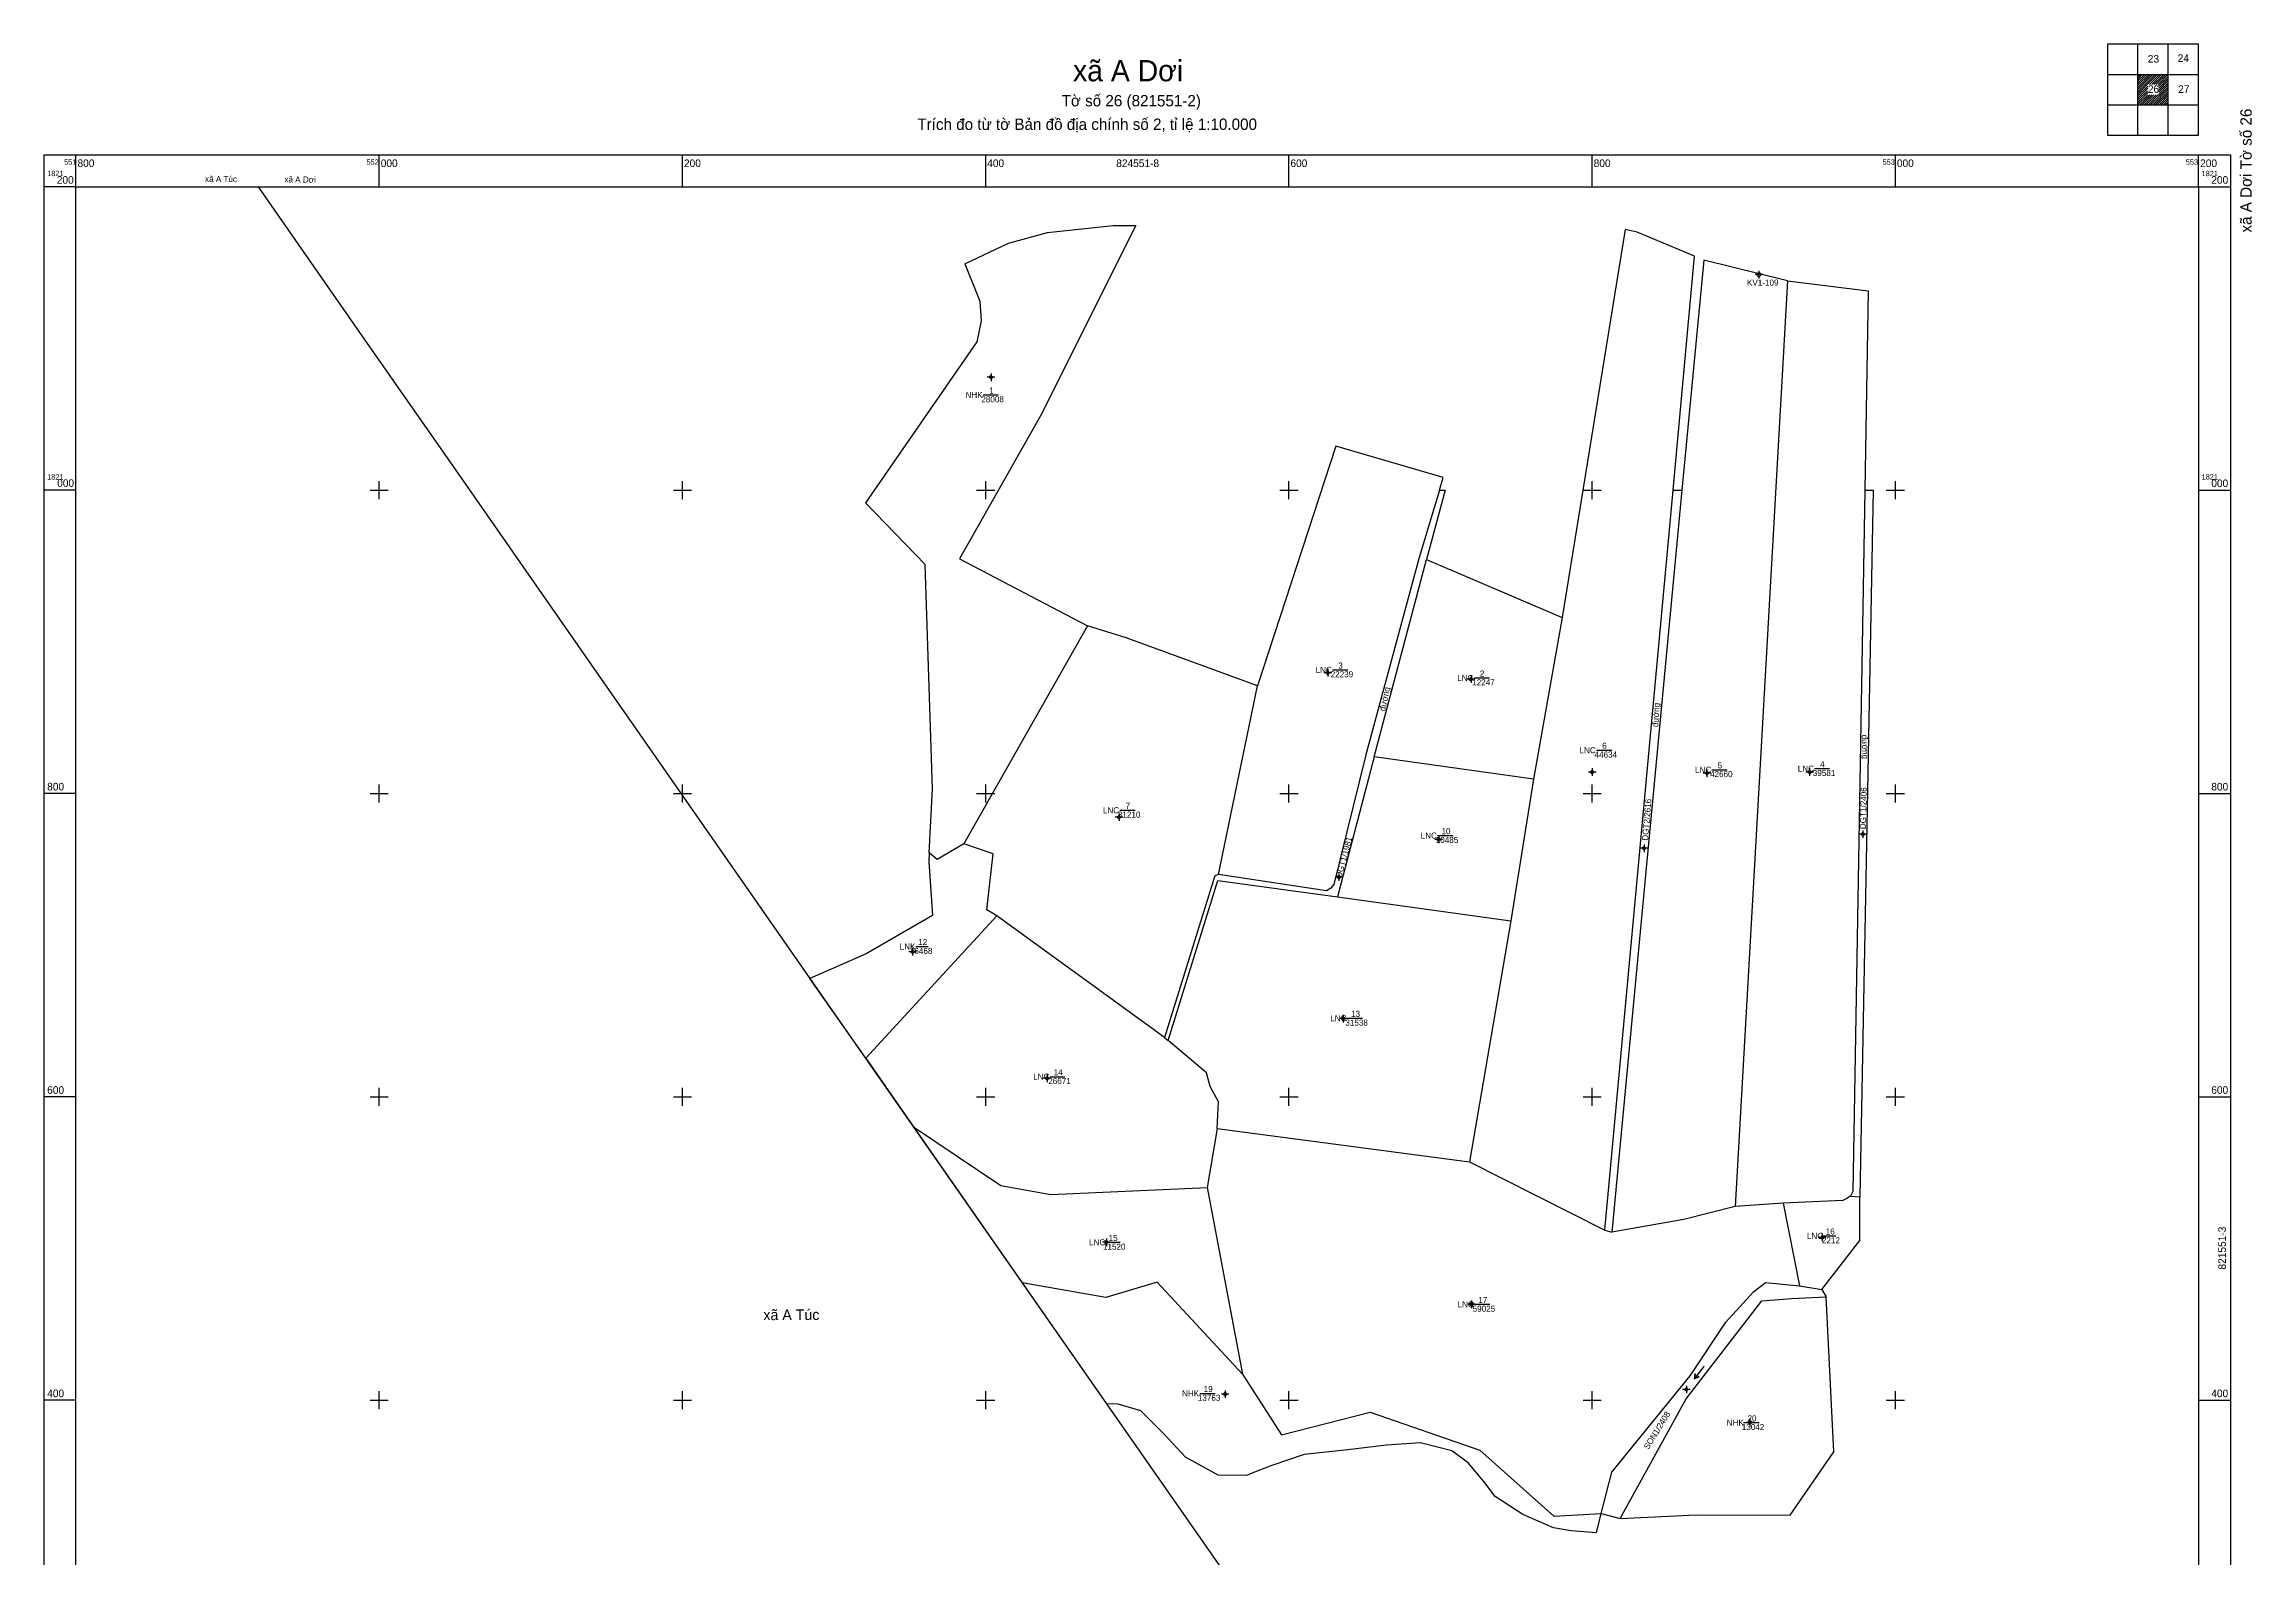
# Model space of a CAD drawing. Extents: x 551779 to 553235, y 1819578 to 1821294.
# Drawn here: x 551779 to 553235, y 1820295 to 1821294 of the extents above; entities that cross this region are included whole.
import ezdxf

# ---------------------------------------------------------------- set-up
doc = ezdxf.new("R2010")
doc.units = 0
for name, color, linetype in [('Level 10', 7, 'Continuous'), ('Level 11', 7, 'Continuous'), ('Level 13', 7, 'Continuous'), ('Level 23', 7, 'Continuous'), ('Level 28', 7, 'Continuous'), ('Level 32', 7, 'Continuous'), ('Level 35', 7, 'Continuous'), ('Level 46', 7, 'Continuous'), ('Level 48', 7, 'Continuous'), ('Level 63', 7, 'Continuous'), ('Level 8', 7, 'Continuous'), ('Level 9', 7, 'Continuous')]:
    doc.layers.add(name, color=color, linetype=linetype)

msp = doc.modelspace()

# ---------------------------------------------------------------- linework, layer by layer
at = {"layer": 'Level 10'}
for p, q in [((552498.92, 1821174.42), (552436.26, 1821048.96)), ((552821.87, 1821171.75), (552780.32, 1820916.11)), ((552928.77, 1821138.06), (552894.22, 1820527.65)), ((552630.98, 1821028.9), (552579.2, 1820870.93)), ((552701.78, 1821008.31), (552630.98, 1821028.9)), ((552699.27, 1821000), (552701.78, 1821008.31)), ((552703.11, 1821000), (552690.71, 1820954.25)), ((552808.29, 1820512.19), (552853.36, 1821000)), ((552859.25, 1821000), (552812.97, 1820510.72)), ((552985.42, 1821000), (552976.55, 1820534.1)), ((552360.16, 1820951.04), (552320.82, 1820991.67)), ((552656.14, 1820824.14), (552690.71, 1820954.25)), ((552690.71, 1820954.25), (552780.32, 1820916.11)), ((552467.11, 1820910.59), (552385.68, 1820766.88)), ((552492.63, 1820902.55), (552467.11, 1820910.59)), ((552780.32, 1820916.11), (552761.39, 1820809.35)), ((552534.14, 1820887.39), (552492.63, 1820902.55)), ((552579.2, 1820870.93), (552534.14, 1820887.39)), ((552553.65, 1820746.53), (552579.2, 1820870.93)), ((552656.14, 1820824.14), (552632.04, 1820731.94)), ((552761.39, 1820809.35), (552656.14, 1820824.14)), ((552761.39, 1820809.35), (552746.37, 1820716.02)), ((552632.04, 1820731.94), (552746.37, 1820716.02)), ((552407.35, 1820719.26), (552320.87, 1820625.41)), ((552517.85, 1820639.02), (552407.35, 1820719.26)), ((552746.37, 1820716.02), (552719.08, 1820557.13)), ((552320.87, 1820625.41), (552284.1, 1820678.13)), ((552517.85, 1820639.02), (552520.41, 1820637.08)), ((552320.87, 1820625.41), (552352.41, 1820580.21)), ((552352.41, 1820580.21), (552424.15, 1820477.36)), ((552552.71, 1820579.13), (552546.13, 1820540.28)), ((552552.71, 1820579.13), (552719.08, 1820557.13)), ((552719.08, 1820557.13), (552808.29, 1820512.19)), ((552546.13, 1820540.28), (552569.48, 1820417.27)), ((552894.22, 1820527.65), (552860.5, 1820519.05)), ((552926.03, 1820529.92), (552894.22, 1820527.65)), ((552926.03, 1820529.92), (552936.85, 1820475.48)), ((552970.29, 1820534.59), (552976.55, 1820534.1)), ((552976.56, 1820505.32), (552976.55, 1820534.1)), ((552808.29, 1820512.19), (552812.97, 1820510.72)), ((552860.5, 1820519.05), (552812.97, 1820510.72)), ((552951.57, 1820472.94), (552976.56, 1820505.32)), ((552424.15, 1820477.36), (552479.77, 1820397.62)), ((552936.85, 1820475.48), (552951.57, 1820472.94)), ((552951.57, 1820472.94), (552954.45, 1820468.26)), ((552959.32, 1820365.93), (552954.45, 1820468.26)), ((552802.97, 1820312.59), (552806.04, 1820325.35))]:
    msp.add_line(p, q, dxfattribs=at)
for points in [[(552386.16, 1821149.24), (552415.09, 1821162.83), (552440.83, 1821169.88), (552484.06, 1821174.42), (552498.92, 1821174.42)], [(552853.36, 1821000), (552867.61, 1821154.2), (552829.6, 1821170.01), (552821.87, 1821171.75)], [(552386.16, 1821149.24), (552396.06, 1821124.48), (552397.05, 1821111.61), (552394.08, 1821097.74), (552320.82, 1820991.67)], [(552928.77, 1821138.06), (552873.59, 1821151.55), (552859.25, 1821000)], [(552928.77, 1821138.06), (552982.11, 1821131.34), (552979.84, 1821000)], [(552436.26, 1821048.96), (552382.74, 1820954.71), (552467.11, 1820910.59)], [(552699.27, 1821000), (552685.81, 1820955.51), (552650.8, 1820825.43), (552629.53, 1820740.08), (552627.6, 1820737.58), (552624.76, 1820735.8), (552553.65, 1820746.53)], [(552979.84, 1821000), (552971.87, 1820537.69), (552970.29, 1820534.59)], [(552362.78, 1820760.93), (552365, 1820803.03), (552360.16, 1820951.04)], [(552362.78, 1820760.93), (552362.47, 1820755.02), (552365, 1820719.63), (552321.11, 1820694.26), (552284.1, 1820678.13)], [(552385.68, 1820766.88), (552368.02, 1820756.49), (552362.78, 1820760.93)], [(552407.35, 1820719.26), (552400.66, 1820723.4), (552404.91, 1820760.3), (552385.68, 1820766.88)], [(552553.65, 1820746.53), (552551.05, 1820745.61), (552517.85, 1820639.02)], [(552520.41, 1820637.08), (552553.14, 1820742.64), (552632.04, 1820731.94)], [(552552.71, 1820579.13), (552553.51, 1820596.65), (552548.12, 1820606.93), (552545.61, 1820615.8), (552520.41, 1820637.08)], [(552352.41, 1820580.21), (552410.07, 1820541.56), (552442.91, 1820535.54), (552546.13, 1820540.28)], [(552970.29, 1820534.59), (552967.89, 1820533.06), (552965.37, 1820531.69), (552926.03, 1820529.92)], [(552569.48, 1820417.27), (552513.1, 1820477.76), (552479.3, 1820467.8), (552424.15, 1820477.36)], [(552806.04, 1820325.35), (552812.98, 1820352.61), (552864.54, 1820415.97), (552888.24, 1820451.55), (552906.4, 1820471.44), (552914.29, 1820477.57), (552936.85, 1820475.48)], [(552818.49, 1820321.98), (552861.99, 1820400.95), (552911.86, 1820465.49), (552931.38, 1820467.09), (552954.45, 1820468.26)], [(552569.48, 1820417.27), (552595.11, 1820377.14), (552653.63, 1820392.11), (552726.01, 1820367.11), (552774.72, 1820323.54), (552806.04, 1820325.35)], [(552579.52, 1820353.34), (552572.03, 1820350.46), (552553.27, 1820350.52), (552531.76, 1820362.55), (552517.53, 1820377.77), (552502.37, 1820393.06), (552487.42, 1820397.43), (552479.77, 1820397.62)], [(552802.97, 1820312.59), (552786.05, 1820313.97), (552774.52, 1820315.91), (552754.3, 1820324.55), (552736.14, 1820336.56), (552728.61, 1820346.35), (552718.2, 1820358.81), (552707.35, 1820366.58), (552686.74, 1820371.83), (552664.43, 1820370.41), (552638.76, 1820367.33), (552610.11, 1820364.31), (552588.62, 1820356.85), (552579.52, 1820353.34)], [(552818.49, 1820321.98), (552868.54, 1820324.34), (552930.61, 1820324.22), (552959.32, 1820365.93)]]:
    msp.add_lwpolyline(points, dxfattribs=at)
at = {"layer": 'Level 11'}
for p, q in [((552402.31, 1821074.4), (552401.06, 1821074.4)), ((552403.56, 1821075.65), (552402.31, 1821074.4)), ((552402.31, 1821074.4), (552403.56, 1821073.15)), ((552403.56, 1821076.9), (552403.56, 1821075.65)), ((552404.81, 1821074.4), (552403.56, 1821075.65)), ((552403.56, 1821073.15), (552404.81, 1821074.4)), ((552403.56, 1821073.15), (552403.56, 1821071.9)), ((552406.06, 1821074.4), (552404.81, 1821074.4)), ((552624.31, 1820879.57), (552623.06, 1820879.57)), ((552625.56, 1820880.82), (552624.31, 1820879.57)), ((552624.31, 1820879.57), (552625.56, 1820878.32)), ((552625.56, 1820882.07), (552625.56, 1820880.82)), ((552626.81, 1820879.57), (552625.56, 1820880.82)), ((552625.56, 1820878.32), (552626.81, 1820879.57)), ((552625.56, 1820878.32), (552625.56, 1820877.07)), ((552628.06, 1820879.57), (552626.81, 1820879.57)), ((552720.13, 1820876.7), (552718.88, 1820875.45)), ((552720.13, 1820877.95), (552720.13, 1820876.7)), ((552721.38, 1820875.45), (552720.13, 1820876.7)), ((552718.88, 1820875.45), (552717.63, 1820875.45)), ((552718.88, 1820875.45), (552720.13, 1820874.2)), ((552720.13, 1820874.2), (552721.38, 1820875.45)), ((552720.13, 1820874.2), (552720.13, 1820872.95)), ((552722.63, 1820875.45), (552721.38, 1820875.45)), ((552798.79, 1820814.09), (552797.54, 1820814.09)), ((552800.04, 1820815.34), (552798.79, 1820814.09)), ((552798.79, 1820814.09), (552800.04, 1820812.84)), ((552800.04, 1820816.59), (552800.04, 1820815.34)), ((552801.29, 1820814.09), (552800.04, 1820815.34)), ((552800.04, 1820812.84), (552801.29, 1820814.09)), ((552800.04, 1820812.84), (552800.04, 1820811.59)), ((552802.54, 1820814.09), (552801.29, 1820814.09)), ((552874.45, 1820813.35), (552873.2, 1820813.35)), ((552875.7, 1820814.6), (552874.45, 1820813.35)), ((552874.45, 1820813.35), (552875.7, 1820812.1)), ((552875.7, 1820815.85), (552875.7, 1820814.6)), ((552876.95, 1820813.35), (552875.7, 1820814.6)), ((552875.7, 1820812.1), (552876.95, 1820813.35)), ((552875.7, 1820812.1), (552875.7, 1820810.85)), ((552878.2, 1820813.35), (552876.95, 1820813.35)), ((552942.18, 1820814.16), (552940.93, 1820814.16)), ((552943.43, 1820815.41), (552942.18, 1820814.16)), ((552942.18, 1820814.16), (552943.43, 1820812.91)), ((552943.43, 1820816.66), (552943.43, 1820815.41)), ((552944.68, 1820814.16), (552943.43, 1820815.41)), ((552943.43, 1820812.91), (552944.68, 1820814.16)), ((552943.43, 1820812.91), (552943.43, 1820811.66)), ((552945.93, 1820814.16), (552944.68, 1820814.16)), ((552486.69, 1820784.4), (552485.44, 1820784.4)), ((552487.94, 1820785.65), (552486.69, 1820784.4)), ((552486.69, 1820784.4), (552487.94, 1820783.15)), ((552487.94, 1820786.9), (552487.94, 1820785.65)), ((552489.19, 1820784.4), (552487.94, 1820785.65)), ((552487.94, 1820783.15), (552489.19, 1820784.4)), ((552487.94, 1820783.15), (552487.94, 1820781.9)), ((552490.44, 1820784.4), (552489.19, 1820784.4)), ((552978.51, 1820774.44), (552977.26, 1820773.19)), ((552978.51, 1820775.69), (552978.51, 1820774.44)), ((552979.76, 1820773.19), (552978.51, 1820774.44)), ((552697.58, 1820769.72), (552696.33, 1820769.72)), ((552698.83, 1820770.97), (552697.58, 1820769.72)), ((552697.58, 1820769.72), (552698.83, 1820768.47)), ((552698.83, 1820772.22), (552698.83, 1820770.97)), ((552700.08, 1820769.72), (552698.83, 1820770.97)), ((552698.83, 1820768.47), (552700.08, 1820769.72)), ((552698.83, 1820768.47), (552698.83, 1820767.22)), ((552701.33, 1820769.72), (552700.08, 1820769.72)), ((552832.98, 1820763.88), (552831.73, 1820763.88)), ((552834.23, 1820765.13), (552832.98, 1820763.88)), ((552832.98, 1820763.88), (552834.23, 1820762.63)), ((552834.23, 1820766.38), (552834.23, 1820765.13)), ((552835.48, 1820763.88), (552834.23, 1820765.13)), ((552834.23, 1820762.63), (552835.48, 1820763.88)), ((552834.23, 1820762.63), (552834.23, 1820761.38)), ((552836.73, 1820763.88), (552835.48, 1820763.88)), ((552977.26, 1820773.19), (552976.01, 1820773.19)), ((552977.26, 1820773.19), (552978.51, 1820771.94)), ((552978.51, 1820771.94), (552979.76, 1820773.19)), ((552978.51, 1820771.94), (552978.51, 1820770.69)), ((552981.01, 1820773.19), (552979.76, 1820773.19)), ((552631.76, 1820744.85), (552630.51, 1820744.85)), ((552633.01, 1820746.1), (552631.76, 1820744.85)), ((552631.76, 1820744.85), (552633.01, 1820743.6)), ((552633.01, 1820747.35), (552633.01, 1820746.1)), ((552634.26, 1820744.85), (552633.01, 1820746.1)), ((552633.01, 1820743.6), (552634.26, 1820744.85)), ((552635.51, 1820744.85), (552634.26, 1820744.85)), ((552633.01, 1820743.6), (552633.01, 1820742.35)), ((552350.54, 1820695.69), (552349.29, 1820695.69)), ((552351.79, 1820696.94), (552350.54, 1820695.69)), ((552350.54, 1820695.69), (552351.79, 1820694.44)), ((552351.79, 1820698.19), (552351.79, 1820696.94)), ((552353.04, 1820695.69), (552351.79, 1820696.94)), ((552351.79, 1820694.44), (552353.04, 1820695.69)), ((552351.79, 1820694.44), (552351.79, 1820693.19)), ((552354.29, 1820695.69), (552353.04, 1820695.69)), ((552634.63, 1820651.58), (552633.38, 1820651.58)), ((552635.88, 1820652.83), (552634.63, 1820651.58)), ((552634.63, 1820651.58), (552635.88, 1820650.33)), ((552635.88, 1820654.08), (552635.88, 1820652.83)), ((552637.13, 1820651.58), (552635.88, 1820652.83)), ((552635.88, 1820650.33), (552637.13, 1820651.58)), ((552635.88, 1820650.33), (552635.88, 1820649.08)), ((552638.38, 1820651.58), (552637.13, 1820651.58)), ((552440.44, 1820614.78), (552440.44, 1820613.53)), ((552439.19, 1820612.28), (552437.94, 1820612.28)), ((552440.44, 1820613.53), (552439.19, 1820612.28)), ((552439.19, 1820612.28), (552440.44, 1820611.03)), ((552441.69, 1820612.28), (552440.44, 1820613.53)), ((552440.44, 1820611.03), (552441.69, 1820612.28)), ((552440.44, 1820611.03), (552440.44, 1820609.78)), ((552442.94, 1820612.28), (552441.69, 1820612.28)), ((552478.37, 1820504.16), (552477.12, 1820504.16)), ((552479.62, 1820505.41), (552478.37, 1820504.16)), ((552478.37, 1820504.16), (552479.62, 1820502.91)), ((552479.62, 1820506.66), (552479.62, 1820505.41)), ((552480.87, 1820504.16), (552479.62, 1820505.41)), ((552479.62, 1820502.91), (552480.87, 1820504.16)), ((552479.62, 1820502.91), (552479.62, 1820501.66)), ((552482.12, 1820504.16), (552480.87, 1820504.16)), ((552950.56, 1820507.33), (552949.31, 1820507.33)), ((552951.81, 1820508.58), (552950.56, 1820507.33)), ((552950.56, 1820507.33), (552951.81, 1820506.08)), ((552951.81, 1820509.83), (552951.81, 1820508.58)), ((552953.06, 1820507.33), (552951.81, 1820508.58)), ((552951.81, 1820506.08), (552953.06, 1820507.33)), ((552951.81, 1820506.08), (552951.81, 1820504.83)), ((552954.31, 1820507.33), (552953.06, 1820507.33)), ((552719.15, 1820463.23), (552717.9, 1820463.23)), ((552720.4, 1820464.48), (552719.15, 1820463.23)), ((552719.15, 1820463.23), (552720.4, 1820461.98)), ((552720.4, 1820465.73), (552720.4, 1820464.48)), ((552721.65, 1820463.23), (552720.4, 1820464.48)), ((552720.4, 1820461.98), (552721.65, 1820463.23)), ((552720.4, 1820461.98), (552720.4, 1820460.73)), ((552722.9, 1820463.23), (552721.65, 1820463.23)), ((552556.71, 1820403.99), (552555.46, 1820403.99)), ((552557.96, 1820405.24), (552556.71, 1820403.99)), ((552556.71, 1820403.99), (552557.96, 1820402.74)), ((552557.96, 1820406.49), (552557.96, 1820405.24)), ((552559.21, 1820403.99), (552557.96, 1820405.24)), ((552557.96, 1820402.74), (552559.21, 1820403.99)), ((552557.96, 1820402.74), (552557.96, 1820401.49)), ((552560.46, 1820403.99), (552559.21, 1820403.99)), ((552860.89, 1820407.08), (552859.64, 1820407.08)), ((552862.14, 1820408.33), (552860.89, 1820407.08)), ((552860.89, 1820407.08), (552862.14, 1820405.83)), ((552862.14, 1820409.58), (552862.14, 1820408.33)), ((552863.39, 1820407.08), (552862.14, 1820408.33)), ((552862.14, 1820405.83), (552863.39, 1820407.08)), ((552862.14, 1820405.83), (552862.14, 1820404.58)), ((552864.64, 1820407.08), (552863.39, 1820407.08)), ((552902.76, 1820385.21), (552901.51, 1820385.21)), ((552904.01, 1820386.46), (552902.76, 1820385.21)), ((552902.76, 1820385.21), (552904.01, 1820383.96)), ((552904.01, 1820387.71), (552904.01, 1820386.46)), ((552905.26, 1820385.21), (552904.01, 1820386.46)), ((552904.01, 1820383.96), (552905.26, 1820385.21)), ((552904.01, 1820383.96), (552904.01, 1820382.71)), ((552906.51, 1820385.21), (552905.26, 1820385.21))]:
    msp.add_line(p, q, dxfattribs=at)
for centre in [(552403.56, 1821074.4), (552625.56, 1820879.57), (552720.13, 1820875.45), (552800.04, 1820814.09), (552875.7, 1820813.35), (552943.43, 1820814.16), (552487.94, 1820784.4), (552698.83, 1820769.72), (552834.23, 1820763.88), (552978.51, 1820773.19), (552633.01, 1820744.85), (552351.79, 1820695.69), (552635.88, 1820651.58), (552440.44, 1820612.28), (552479.62, 1820504.16), (552951.81, 1820507.33), (552720.4, 1820463.23), (552557.96, 1820403.99), (552862.14, 1820407.08), (552904.01, 1820385.21)]:
    msp.add_circle(centre, 0.3, dxfattribs=at)
at = {"layer": 'Level 13'}
for points in [[(552398.37, 1821062.77), (552408.49, 1821062.77)], [(552628.78, 1820881.49), (552638.82, 1820881.49)], [(552722.15, 1820876.17), (552732.32, 1820876.17)], [(552802.86, 1820828.57), (552812.9, 1820828.57)], [(552879, 1820815.67), (552889.12, 1820815.67)], [(552946.76, 1820816.4), (552956.56, 1820816.4)], [(552488.45, 1820788.96), (552498.57, 1820788.96)], [(552698.09, 1820772.26), (552708.23, 1820772.26)], [(552353.97, 1820699.12), (552362.06, 1820699.12)], [(552638.45, 1820651.83), (552648.57, 1820651.83)], [(552442.46, 1820613.3), (552452.26, 1820613.3)], [(552478.58, 1820504.1), (552488.7, 1820504.1)], [(552952.57, 1820508.35), (552960.66, 1820508.35)], [(552722.43, 1820463.23), (552732.57, 1820463.23)], [(552541.18, 1820404.5), (552551.3, 1820404.5)], [(552899.93, 1820385.21), (552910.05, 1820385.21)]]:
    msp.add_lwpolyline(points, dxfattribs=at)
at = {"layer": 'Level 23'}
for p, q in [((552699.27, 1821000), (552701.78, 1821008.31)), ((552703.11, 1821000), (552690.71, 1820954.25)), ((552699.27, 1821000), (552703.11, 1821000)), ((552808.29, 1820512.19), (552853.36, 1821000)), ((552859.25, 1821000), (552812.97, 1820510.72)), ((552853.36, 1821000), (552859.25, 1821000)), ((552985.42, 1821000), (552976.55, 1820534.1)), ((552979.84, 1821000), (552985.42, 1821000)), ((552656.14, 1820824.14), (552690.71, 1820954.25)), ((552656.14, 1820824.14), (552632.04, 1820731.94)), ((552517.85, 1820639.02), (552520.41, 1820637.08)), ((552970.29, 1820534.59), (552976.55, 1820534.1)), ((552808.29, 1820512.19), (552812.97, 1820510.72))]:
    msp.add_line(p, q, dxfattribs=at)
for points in [[(552853.36, 1821000), (552867.61, 1821154.2), (552829.6, 1821170.01), (552821.87, 1821171.75)], [(552928.77, 1821138.06), (552873.59, 1821151.55), (552859.25, 1821000)], [(552928.77, 1821138.06), (552982.11, 1821131.34), (552979.84, 1821000)], [(552699.27, 1821000), (552685.81, 1820955.51), (552650.8, 1820825.43), (552629.53, 1820740.08), (552627.6, 1820737.58), (552624.76, 1820735.8), (552553.65, 1820746.53)], [(552979.84, 1821000), (552971.87, 1820537.69), (552970.29, 1820534.59)], [(552553.65, 1820746.53), (552551.05, 1820745.61), (552517.85, 1820639.02)], [(552520.41, 1820637.08), (552553.14, 1820742.64), (552632.04, 1820731.94)]]:
    msp.add_lwpolyline(points, dxfattribs=at)
at = {"layer": 'Level 32'}
for p, q in [((552936.85, 1820475.48), (552951.57, 1820472.94)), ((552951.57, 1820472.94), (552954.45, 1820468.26)), ((552802.97, 1820312.59), (552806.04, 1820325.35)), ((552806.04, 1820325.35), (552818.49, 1820321.98))]:
    msp.add_line(p, q, dxfattribs=at)
for points in [[(552806.04, 1820325.35), (552812.98, 1820352.61), (552864.54, 1820415.97), (552888.24, 1820451.55), (552906.4, 1820471.44), (552914.29, 1820477.57), (552936.85, 1820475.48)], [(552818.49, 1820321.98), (552861.99, 1820400.95), (552911.86, 1820465.49), (552931.38, 1820467.09), (552954.45, 1820468.26)]]:
    msp.add_lwpolyline(points, dxfattribs=at)
at = {"layer": 'Level 35'}
for p, q in [((552867.81, 1820417.54), (552867.3, 1820414.06)), ((552867.3, 1820414.06), (552870.57, 1820415.36)), ((552867.71, 1820414.79), (552868.11, 1820417.5)), ((552870.46, 1820415.64), (552867.91, 1820414.62))]:
    msp.add_line(p, q, dxfattribs=at)
msp.add_lwpolyline([(552867.91, 1820414.62), (552873.85, 1820422.15), (552873.62, 1820422.33), (552867.71, 1820414.79)], dxfattribs=at)
at = {"layer": 'Level 46'}
for p, q in [((551920.05, 1821200), (551990.09, 1821099.6)), ((551990.09, 1821099.6), (552045.2, 1821020.6)), ((552045.2, 1821020.6), (552144.62, 1820878.08)), ((552144.62, 1820878.08), (552284.1, 1820678.13)), ((552284.1, 1820678.13), (552479.77, 1820397.62)), ((552479.77, 1820397.62), (552632.55, 1820178.61))]:
    msp.add_line(p, q, dxfattribs=at)
at = {"layer": 'Level 63'}
for p, q in [((553160, 1821234), (553160, 1821294)), ((553180, 1821234), (553180, 1821294)), ((553140, 1821274), (553200, 1821274)), ((553160, 1821274), (553160, 1821274)), ((553160, 1821272.58), (553161.42, 1821274)), ((553160, 1821271.18), (553162.82, 1821274)), ((553160, 1821269.76), (553164.24, 1821274)), ((553160, 1821268.34), (553165.66, 1821274)), ((553160, 1821266.92), (553167.08, 1821274)), ((553160, 1821265.52), (553168.48, 1821274)), ((553160, 1821264.1), (553169.9, 1821274)), ((553160, 1821262.68), (553171.32, 1821274)), ((553160, 1821261.28), (553172.72, 1821274)), ((553167.64, 1821267.5), (553174.14, 1821274)), ((553169.06, 1821267.5), (553175.56, 1821274)), ((553170.48, 1821267.5), (553176.98, 1821274)), ((553171.88, 1821267.5), (553178.38, 1821274)), ((553173.3, 1821267.5), (553179.8, 1821274)), ((553173.5, 1821266.28), (553180, 1821272.78)), ((553173.65, 1821265.03), (553180, 1821271.38)), ((553173.69, 1821263.65), (553180, 1821269.96)), ((553160, 1821259.86), (553166.5, 1821266.36)), ((553160, 1821258.44), (553166.45, 1821264.89)), ((553160, 1821257.04), (553166.25, 1821263.28)), ((553160, 1821255.62), (553166.43, 1821262.05)), ((553160, 1821254.2), (553166.5, 1821260.7)), ((553161.22, 1821254), (553167.72, 1821260.5)), ((553162.62, 1821254), (553169.12, 1821260.5)), ((553164.04, 1821254), (553170.54, 1821260.5)), ((553165.46, 1821254), (553171.96, 1821260.5)), ((553166.88, 1821254), (553173.36, 1821260.5)), ((553168.28, 1821254), (553180, 1821265.72)), ((553169.7, 1821254), (553180, 1821264.3)), ((553171.12, 1821254), (553180, 1821262.88)), ((553172.52, 1821254), (553180, 1821261.48)), ((553173.5, 1821260.64), (553180, 1821267.12)), ((553173.8, 1821262.34), (553180, 1821268.54)), ((553173.94, 1821254), (553180, 1821260.06)), ((553175.36, 1821254), (553180, 1821258.64)), ((553176.76, 1821254), (553180, 1821257.24)), ((553178.18, 1821254), (553180, 1821255.82)), ((553179.6, 1821254), (553180, 1821254.4)), ((553140, 1821254), (553200, 1821254))]:
    msp.add_line(p, q, dxfattribs=at)
for points in [[(553140, 1821234), (553200, 1821234), (553200, 1821294), (553140, 1821294)], [(551779, 1821221), (553221, 1821221), (553221, 1819779), (551779, 1819779)], [(551800, 1821200), (553200, 1821200), (553200, 1819800), (551800, 1819800)]]:
    msp.add_lwpolyline(points, close=True, dxfattribs=at)
for points in [[(551800, 1821200), (551800, 1821221)], [(552000, 1821200), (552000, 1821221)], [(552200, 1821200), (552200, 1821221)], [(552400, 1821200), (552400, 1821221)], [(552600, 1821200), (552600, 1821221)], [(552800, 1821200), (552800, 1821221)], [(553000, 1821200), (553000, 1821221)], [(553200, 1821200), (553200, 1821221)], [(551800, 1821200), (551779, 1821200)], [(553200, 1821200), (553221, 1821200)], [(551800, 1821000), (551779, 1821000)], [(551994, 1821000), (552006, 1821000)], [(552000, 1820994), (552000, 1821006)], [(552194, 1821000), (552206, 1821000)], [(552200, 1820994), (552200, 1821006)], [(552394, 1821000), (552406, 1821000)], [(552400, 1820994), (552400, 1821006)], [(552594, 1821000), (552606, 1821000)], [(552600, 1820994), (552600, 1821006)], [(552794, 1821000), (552806, 1821000)], [(552800, 1820994), (552800, 1821006)], [(552994, 1821000), (553006, 1821000)], [(553000, 1820994), (553000, 1821006)], [(553200, 1821000), (553221, 1821000)], [(552000, 1820794), (552000, 1820806)], [(552200, 1820794), (552200, 1820806)], [(552400, 1820794), (552400, 1820806)], [(552600, 1820794), (552600, 1820806)], [(552800, 1820794), (552800, 1820806)], [(553000, 1820794), (553000, 1820806)], [(551800, 1820800), (551779, 1820800)], [(551994, 1820800), (552006, 1820800)], [(552194, 1820800), (552206, 1820800)], [(552394, 1820800), (552406, 1820800)], [(552594, 1820800), (552606, 1820800)], [(552794, 1820800), (552806, 1820800)], [(552994, 1820800), (553006, 1820800)], [(553200, 1820800), (553221, 1820800)], [(551800, 1820600), (551779, 1820600)], [(551994, 1820600), (552006, 1820600)], [(552000, 1820594), (552000, 1820606)], [(552194, 1820600), (552206, 1820600)], [(552200, 1820594), (552200, 1820606)], [(552394, 1820600), (552406, 1820600)], [(552400, 1820594), (552400, 1820606)], [(552594, 1820600), (552606, 1820600)], [(552600, 1820594), (552600, 1820606)], [(552794, 1820600), (552806, 1820600)], [(552800, 1820594), (552800, 1820606)], [(552994, 1820600), (553006, 1820600)], [(553000, 1820594), (553000, 1820606)], [(553200, 1820600), (553221, 1820600)], [(551800, 1820400), (551779, 1820400)], [(551994, 1820400), (552006, 1820400)], [(552000, 1820394), (552000, 1820406)], [(552194, 1820400), (552206, 1820400)], [(552200, 1820394), (552200, 1820406)], [(552394, 1820400), (552406, 1820400)], [(552400, 1820394), (552400, 1820406)], [(552594, 1820400), (552606, 1820400)], [(552600, 1820394), (552600, 1820406)], [(552794, 1820400), (552806, 1820400)], [(552800, 1820394), (552800, 1820406)], [(552994, 1820400), (553006, 1820400)], [(553000, 1820394), (553000, 1820406)], [(553200, 1820400), (553221, 1820400)]]:
    msp.add_lwpolyline(points, dxfattribs=at)
at = {"layer": 'Level 8'}
for p, q in [((552908.76, 1821142.09), (552907.51, 1821142.09)), ((552910.01, 1821144.59), (552910.01, 1821143.34)), ((552910.01, 1821140.84), (552910.01, 1821139.59)), ((552912.51, 1821142.09), (552911.26, 1821142.09))]:
    msp.add_line(p, q, dxfattribs=at)
for radius in [1.25, 0.3]:
    msp.add_circle((552910.01, 1821142.09), radius, dxfattribs=at)

# ---------------------------------------------------------------- texts
at = {"layer": 'Level 13'}
for s, p in [('1', (552402.35, 1821063.66)), ('NHK ', (552386.69, 1821060.77)), ('28008', (552397.11, 1821057.88)), ('LNC ', (552617.61, 1820879.49)), ('22239', (552627.52, 1820876.6)), ('3', (552632.53, 1820882.38)), ('LNC ', (552710.97, 1820874.17)), ('2', (552725.96, 1820877.06)), ('12247', (552720.88, 1820871.28)), ('6', (552806.58, 1820829.46)), ('LNC ', (552791.69, 1820826.57)), ('44634', (552801.6, 1820823.68)), ('LNC ', (552867.83, 1820813.67)), ('5', (552882.77, 1820816.56)), ('LNC ', (552935.63, 1820814.4)), ('4', (552950.44, 1820817.29)), ('42660', (552877.74, 1820810.78)), ('39581', (552945.54, 1820811.51)), ('LNC ', (552477.28, 1820786.96)), ('7', (552492.21, 1820789.85)), ('31210', (552487.19, 1820784.07)), ('LNC ', (552686.91, 1820770.26)), ('10', (552700.63, 1820773.15)), ('10485', (552696.82, 1820767.37)), ('LNK ', (552343.3, 1820697.12)), ('12', (552355.48, 1820700.01)), ('6468', (552352.96, 1820694.23)), ('LNC ', (552627.28, 1820649.83)), ('31538', (552637.19, 1820646.94)), ('13', (552640.98, 1820652.72)), ('LNC ', (552431.33, 1820611.3)), ('14', (552444.88, 1820614.19)), ('26671', (552441.24, 1820608.41)), ('16', (552954.06, 1820509.24)), ('LNC', (552468.18, 1820502.1)), ('11520', (552477.32, 1820499.21)), ('15', (552481.09, 1820504.99)), ('LNC ', (552941.65, 1820506.35)), ('2212', (552951.56, 1820503.46)), ('17', (552724.94, 1820464.12)), ('LNC ', (552711.25, 1820461.23)), ('59025', (552721.16, 1820458.34)), ('NHK ', (552529.5, 1820402.5)), ('13763', (552539.92, 1820399.61)), ('19', (552543.75, 1820405.39)), ('NHK', (552888.74, 1820383.21)), ('13042', (552898.67, 1820380.32)), ('20', (552902.46, 1820386.1))]:
    msp.add_text(s, height=4, dxfattribs=at).set_placement(p)
for s, rotation, p in [('DGT1/2406', 88.55728, (552980.51, 1820776.4)), ('DGT2/2616', 85.30257, (552836.85, 1820768.76)), ('DGT1/1981', 74.78708, (552634.64, 1820744.07)), ('SON1/2408', 58.48481, (552837.18, 1820367.16))]:
    msp.add_text(s, height=4, rotation=rotation, dxfattribs=at).set_placement(p)
at = {"layer": 'Level 28'}
for rotation, p in [(77.60594, (552663.38, 1820854.08)), (86.08078, (552843.53, 1820843.64)), (272.01205, (552977.75, 1820838.69))]:
    msp.add_text('đường', height=3.999, rotation=rotation, dxfattribs=at).set_placement(p)
at = {"layer": 'Level 48'}
msp.add_text('xã A Túc', height=7, rotation=0.15671, dxfattribs=at).set_placement((552253.38, 1820452.78))
at = {"layer": 'Level 63'}
for s, height, p in [('xã A Dơi', 14, (552457.6, 1821269.54)), ('23', 5, (553166.48, 1821281.86)), ('24', 5, (553186.18, 1821282.26)), ('Tờ số 26 (821551-2)', 7.5, (552450.08, 1821252.99)), ('26', 5, (553166.52, 1821261.86)), ('27', 5, (553186.49, 1821261.86)), ('Trích đo từ tờ Bản đồ địa chính số 2, tỉ lệ 1:10.000', 7.5, (552354.91, 1821237.46)), ('551', 3.5, (551792.19, 1821214.5)), ('800', 5, (551801, 1821213)), ('552', 3.5, (551991.61, 1821214.5)), ('000', 5, (552001, 1821213)), ('200', 5, (552201, 1821213)), ('400', 5, (552401, 1821213)), ('824551-8', 5, (552486.1, 1821213)), ('600', 5, (552601, 1821213)), ('800', 5, (552801, 1821213)), ('553', 3.5, (552991.55, 1821214.5)), ('000', 5, (553001, 1821213)), ('553', 3.5, (553191.55, 1821214.5)), ('200', 5, (553201, 1821213)), ('1821', 3.5, (551781, 1821207)), ('200', 5, (551787.36, 1821202)), ('1821', 3.5, (553202, 1821207)), ('200', 5, (553208.36, 1821202)), ('1821', 3.5, (551781, 1821007)), ('000', 5, (551787.6, 1821002.12)), ('1821', 3.5, (553202, 1821007)), ('000', 5, (553208.36, 1821002)), ('800', 5, (551781, 1820802)), ('800', 5, (553208.36, 1820802)), ('600', 5, (551781, 1820602)), ('600', 5, (553208.36, 1820602)), ('400', 5, (551781, 1820402)), ('400', 5, (553208.36, 1820402))]:
    msp.add_text(s, height=height, dxfattribs=at).set_placement(p)
for s, height, rotation, p in [('xã A Dơi Tờ số 26', 7.4999, 90, (553235, 1821169.8)), (' xã A Túc                     xã A Dơi', 4, 359.64129, (551883.62, 1821203.19)), ('821551-3', 5, 90, (553218, 1820486.15))]:
    msp.add_text(s, height=height, rotation=rotation, dxfattribs=at).set_placement(p)
at = {"layer": 'Level 9'}
msp.add_text('KV1-109', height=4, dxfattribs=at).set_placement((552902.1, 1821134.82))

doc.saveas('drawing.dxf')
